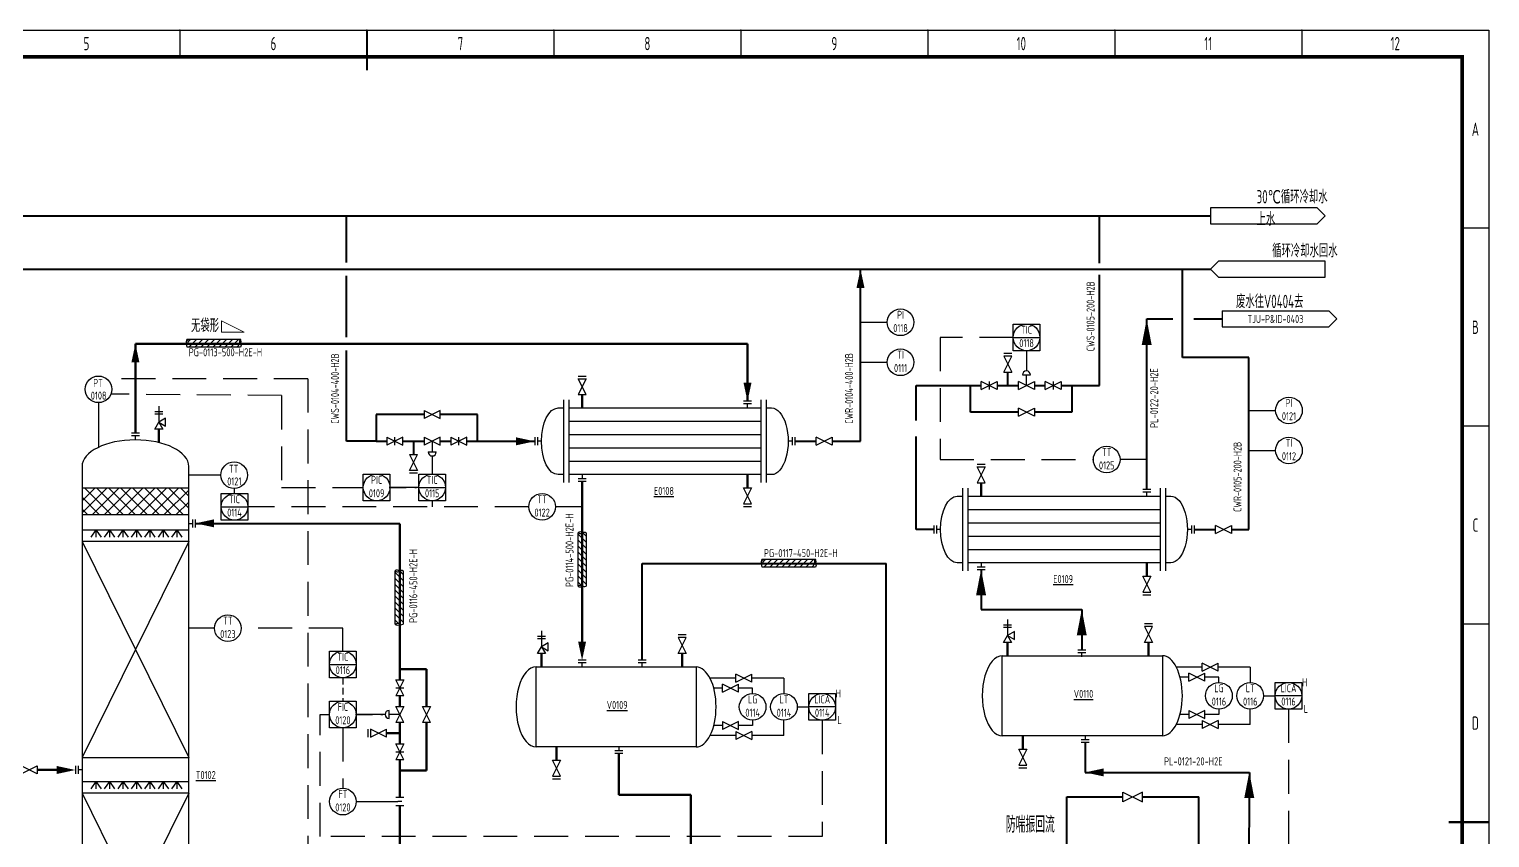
# Model space of a CAD drawing. Header units: millimetres. Extents: x 453 to 7190, y 523 to 4294.
# Drawn here: x 6643 to 7190, y 3196 to 3500 of the extents above; entities that cross this region are included whole.
import ezdxf

# ---------------------------------------------------------------- set-up
doc = ezdxf.new("R2010")
doc.units = ezdxf.units.MM
doc.linetypes.add('DASHED', pattern=[19.05, 12.7, -6.35])
doc.linetypes.add('HIDDEN', pattern=[9.525, 6.35, -3.175])
for name, color, linetype, lineweight in [('01-主物流线-粗实线', 134, 'Continuous', 80), ('02-次要物流线-中粗线', 30, 'Continuous', 40), ('03-设备外轮廓线-细实线', 7, 'Continuous', 25), ('04-设备内部件-细实线', 170, 'Continuous', 25), ('05-公用工程-冷却水与回水', 55, 'Continuous', 40), ('05-图框与标题栏', 7, 'Continuous', 25), ('08-进出物流标志', 7, 'Continuous', 25), ('09-文本', 7, 'Continuous', 25), ('10-流股接续标志', 7, 'Continuous', 25), ('10-阀门', 102, 'Continuous', 25), ('11-文本', 7, 'Continuous', 25), ('11-管道组合号', 50, 'Continuous', 15), ('12-仪表', 190, 'Continuous', 25), ('12-信号线', 226, 'DASHED', 25), ('13-电动气动信号线', 226, 'DASHED', 25), ('14-箭头', 7, 'Continuous', 25), ('15-仪表', 190, 'Continuous', 25), ('16-阀门与管件', 102, 'Continuous', 25), ('9-文本', 7, 'Continuous', 15)]:
    doc.layers.add(name, color=color, linetype=linetype, lineweight=lineweight)
doc.layers.add('TITLE', color=7, linetype='Continuous')
doc.styles.add('3-gbcbig', font='gbenor.shx', dxfattribs={"width": 0.7, "height": 3, "bigfont": 'gbcbig.shx'})
doc.styles.add('5-gbcbig', font='gbenor.shx', dxfattribs={"width": 0.7, "height": 5, "bigfont": 'gbcbig.shx'})
doc.styles.add('PRAY-6-GBCBIG', font='gbenor.shx', dxfattribs={"width": 0.7, "bigfont": 'gbcbig.shx'})
doc.styles.add('头号烷家', font='gbenor.shx', dxfattribs={"width": 0.75, "height": 3, "bigfont": 'gbcbig.shx'})

# ---------------------------------------------------------------- blocks, each defined once
blk = doc.blocks.new('管道组合号')
at = {"layer": '11-管道组合号', "style": '头号烷家', "width": 0.75}
blk.add_attdef('管道组合号', (-4.3, 3.13), '', height=3, dxfattribs=at)

msp = doc.modelspace()

# ---------------------------------------------------------------- hatches: boundary and pattern name
at = {"layer": '04-设备内部件-细实线'}
h = msp.add_hatch(dxfattribs=at)
h.set_pattern_fill('ANSI37', color=256)
h.set_pattern_definition([(45, (6032.199, -172.26), (-2.245064, 2.245064), []), (135, (6032.199, -172.26), (-2.245064, -2.245064), [])])
h.paths.add_polyline_path([(6662.38, 3327.52), (6662.38, 3317.52), (6702.38, 3317.52), (6702.38, 3327.52)])

# ---------------------------------------------------------------- linework, layer by layer
for p, q in [((6913.32, 3359.98), (6910.32, 3359.98)), ((6913.32, 3358.98), (6910.32, 3358.98)), ((6911.82, 3357.48), (6911.82, 3358.98)), ((6683.88, 3348.02), (6680.88, 3348.02)), ((6683.88, 3347.02), (6680.88, 3347.02)), ((6682.38, 3345.52), (6682.38, 3347.02)), ((6832.07, 3346.48), (6832.07, 3343.48)), ((6833.07, 3346.48), (6833.07, 3343.48)), ((6928.57, 3346.48), (6928.57, 3343.48)), ((6929.57, 3346.48), (6929.57, 3343.48)), ((6834.57, 3344.98), (6833.07, 3344.98)), ((6848.32, 3330.98), (6851.32, 3330.98)), ((6848.32, 3329.98), (6851.32, 3329.98)), ((6849.82, 3332.48), (6849.82, 3330.98)), ((7062.96, 3326.93), (7059.96, 3326.93)), ((7062.96, 3325.93), (7059.96, 3325.93)), ((7061.46, 3324.43), (7061.46, 3325.93)), ((6702.38, 3314.22), (6703.88, 3314.22)), ((6703.88, 3312.72), (6703.88, 3315.72)), ((6704.88, 3312.72), (6704.88, 3315.72)), ((6981.71, 3313.43), (6981.71, 3310.43)), ((6982.71, 3313.43), (6982.71, 3310.43)), ((7078.21, 3313.43), (7078.21, 3310.43)), ((7079.21, 3313.43), (7079.21, 3310.43)), ((6984.21, 3311.93), (6982.71, 3311.93)), ((6997.96, 3297.93), (7000.96, 3297.93)), ((6997.96, 3296.93), (7000.96, 3296.93)), ((6999.46, 3299.43), (6999.46, 3297.93)), ((7038.62, 3266.62), (7035.62, 3266.62)), ((7038.62, 3265.62), (7035.62, 3265.62)), ((7037.11, 3264.12), (7037.12, 3265.62)), ((6851.32, 3262.87), (6848.32, 3262.87)), ((6851.32, 3261.87), (6848.32, 3261.87)), ((6849.82, 3260.37), (6849.82, 3261.87)), ((6873.79, 3262.87), (6870.79, 3262.87)), ((6873.79, 3261.87), (6870.79, 3261.87)), ((6872.29, 3260.37), (6872.29, 3261.87)), ((6863.57, 3230.37), (6863.57, 3228.87)), ((7039.86, 3233.05), (7036.86, 3233.05)), ((7039.86, 3232.05), (7036.86, 3232.05)), ((7038.36, 3234.55), (7038.36, 3233.05)), ((6865.07, 3228.87), (6862.07, 3228.87)), ((6865.07, 3227.87), (6862.07, 3227.87)), ((6659.88, 3223.21), (6659.88, 3220.21)), ((6660.88, 3223.21), (6660.88, 3220.21)), ((6662.38, 3221.71), (6660.88, 3221.71))]:
    msp.add_line(p, q)
for points in [[(7061.46, 3381.06, 3.76, 0, 0), (7061.46, 3390.78, 0, 0, 0)], [(6999.38, 3287.2, 3.76, 0, 0), (6999.38, 3296.93, 0, 0, 0)], [(7037.12, 3272.17, 3.76, 0, 0), (7037.12, 3281.94, 0, 0, 0)], [(7099.91, 3211.17, 3.76, 0, 0), (7099.91, 3220.94, 0, 0, 0)]]:
    msp.add_lwpolyline(points, format="xyseb")
at = {"layer": '01-主物流线-粗实线'}
for p, q in [((6682.38, 3381.58), (6911.82, 3381.58)), ((6682.38, 3348.02), (6682.38, 3381.58)), ((6911.82, 3359.98), (6911.82, 3381.58)), ((6849.82, 3362.48), (6849.82, 3357.48)), ((6691.11, 3349.52), (6691.11, 3344.52)), ((6849.82, 3329.98), (6849.82, 3266.37)), ((6911.82, 3332.48), (6911.82, 3327.48)), ((6999.46, 3329.43), (6999.46, 3324.43)), ((6781.47, 3314.07), (6704.88, 3314.22)), ((6781.47, 3277.7), (6781.47, 3314.07)), ((7061.46, 3299.43), (7061.46, 3294.43)), ((6781.47, 3255.54), (6781.47, 3277.7)), ((7009.34, 3269.55), (7009.34, 3264.55)), ((7062.1, 3264.55), (7062.1, 3269.55)), ((6834.55, 3265.37), (6834.55, 3260.37)), ((6887.31, 3260.37), (6887.31, 3265.37)), ((6781.47, 3259.54), (6791.47, 3259.54)), ((6791.47, 3259.54), (6791.47, 3245.54)), ((6781.47, 3245.54), (6781.47, 3249.54)), ((6781.47, 3231.54), (6781.47, 3239.54)), ((6791.47, 3221.54), (6791.47, 3239.54)), ((6781.47, 3235.54), (6776.47, 3235.54)), ((6840.24, 3225.37), (6840.24, 3230.37)), ((7015.03, 3229.55), (7015.03, 3234.55)), ((6781.47, 3211.35), (6781.47, 3225.54)), ((6863.57, 3227.87), (6863.57, 3212.44)), ((6652.88, 3221.71), (6645.57, 3221.71)), ((6781.47, 3221.54), (6791.47, 3221.54)), ((6781.47, 3199.55), (6781.47, 3208.35)), ((6863.57, 3212.44), (6890.64, 3212.44)), ((6890.64, 3212.44), (6890.64, 3100.78)), ((6781.47, 3182.54), (6781.47, 3202.15))]:
    msp.add_line(p, q, dxfattribs=at)
at = {"layer": '02-次要物流线-中粗线'}
for p, q in [((7061.46, 3326.93), (7061.46, 3390.87)), ((7061.46, 3390.87), (7071.26, 3390.87)), ((7079.07, 3390.87), (7089.73, 3390.87)), ((6872.29, 3262.87), (6872.29, 3299.15)), ((6872.29, 3299.15), (6963.86, 3299.15)), ((6963.86, 3193.29), (6963.86, 3299.15)), ((6999.38, 3296.93), (6999.38, 3281.95)), ((6999.38, 3281.95), (7037.12, 3281.95)), ((7037.12, 3281.95), (7037.12, 3266.62)), ((7038.36, 3232.05), (7038.36, 3220.8)), ((7038.36, 3220.8), (7099.97, 3220.8)), ((7099.97, 3220.8), (7099.8, 3193.29)), ((7031.47, 3193.29), (7031.47, 3211.61)), ((7031.47, 3211.61), (7052.55, 3211.61)), ((7059.88, 3211.61), (7080.96, 3211.61)), ((7080.96, 3193.29), (7080.96, 3211.61))]:
    msp.add_line(p, q, dxfattribs=at)
at = {"layer": '03-设备外轮廓线-细实线'}
for p, q in [((6840.82, 3357.48), (6842.82, 3357.48)), ((6842.82, 3360.48), (6842.82, 3329.48)), ((6844.82, 3360.48), (6844.82, 3329.48)), ((6844.82, 3357.48), (6916.82, 3357.48)), ((6916.82, 3360.48), (6916.82, 3329.48)), ((6918.82, 3360.48), (6918.82, 3329.48)), ((6918.82, 3357.48), (6920.82, 3357.48)), ((6928.57, 3344.98), (6927.07, 3344.98)), ((6662.38, 3335.52), (6662.38, 3100.52)), ((6702.38, 3100.52), (6702.38, 3335.52)), ((6842.82, 3332.48), (6840.82, 3332.48)), ((6916.82, 3332.48), (6844.82, 3332.48)), ((6920.82, 3332.48), (6918.82, 3332.48)), ((6990.46, 3324.43), (6992.46, 3324.43)), ((6992.46, 3327.43), (6992.46, 3296.43)), ((6994.46, 3327.43), (6994.46, 3296.43)), ((6994.46, 3324.43), (7066.46, 3324.43)), ((7066.46, 3327.43), (7066.46, 3296.43)), ((7068.46, 3327.43), (7068.46, 3296.43)), ((7068.46, 3324.43), (7070.46, 3324.43)), ((7078.21, 3311.93), (7076.71, 3311.93)), ((6992.46, 3299.43), (6990.46, 3299.43)), ((7066.46, 3299.43), (6994.46, 3299.43)), ((7070.46, 3299.43), (7068.46, 3299.43)), ((7007.34, 3264.55), (7067.34, 3264.55)), ((7007.34, 3264.55), (7017.34, 3264.55)), ((6832.55, 3260.37), (6892.55, 3260.37)), ((6832.55, 3260.37), (6842.55, 3260.37)), ((6892.55, 3230.37), (6832.55, 3230.37)), ((7067.34, 3234.55), (7007.34, 3234.55))]:
    msp.add_line(p, q, dxfattribs=at)
at = {"layer": '03-设备外轮廓线-细实线', "extrusion": (0, 0, -1)}
for centre, start_param, end_param in [((6840.82, 3344.98), 3.141593, 6.283185), ((6920.82, 3344.98), 0, 3.141593), ((6990.46, 3311.93), 3.141593, 6.283185), ((7070.46, 3311.93), 0, 3.141593)]:
    msp.add_ellipse(centre, major_axis=(0, 12.5), ratio=0.5, start_param=start_param, end_param=end_param, dxfattribs=at)
at = {"layer": '03-设备外轮廓线-细实线'}
for centre, major_axis, start_param, end_param in [((6682.38, 3335.52), (-20, 0), 3.141593, 6.283185), ((7007.34, 3249.55), (0, 15), 0, 3.141593), ((7067.34, 3249.55), (0, 15), 3.141593, 6.283185), ((6832.55, 3245.37), (0, 15), 0, 3.141593), ((6892.55, 3245.37), (0, 15), 3.141593, 6.283185)]:
    msp.add_ellipse(centre, major_axis=major_axis, ratio=0.5, start_param=start_param, end_param=end_param, dxfattribs=at)
at = {"layer": '04-设备内部件-细实线'}
for p, q in [((6844.82, 3352.48), (6916.82, 3352.48)), ((6844.82, 3347.48), (6916.82, 3347.48)), ((6844.82, 3342.48), (6916.82, 3342.48)), ((6844.82, 3337.48), (6916.82, 3337.48)), ((6662.38, 3327.52), (6702.38, 3327.52)), ((6994.46, 3319.43), (7066.46, 3319.43)), ((6662.38, 3317.52), (6702.38, 3317.52)), ((6994.46, 3314.43), (7066.46, 3314.43)), ((6662.38, 3311.8), (6702.38, 3311.8)), ((6702.38, 3307.43), (6662.38, 3307.43)), ((6662.38, 3307.43), (6702.38, 3226.38)), ((6702.38, 3307.43), (6662.38, 3226.38)), ((6667.6, 3311.8), (6665.68, 3309.05)), ((6667.6, 3311.8), (6667.6, 3309.05)), ((6667.6, 3311.8), (6669.53, 3309.05)), ((6672.64, 3311.8), (6670.72, 3309.05)), ((6672.64, 3311.8), (6672.64, 3309.05)), ((6672.64, 3311.8), (6674.57, 3309.05)), ((6677.69, 3311.8), (6675.76, 3309.05)), ((6677.69, 3311.8), (6677.69, 3309.05)), ((6677.69, 3311.8), (6679.61, 3309.05)), ((6682.73, 3311.8), (6680.8, 3309.05)), ((6682.73, 3311.8), (6682.73, 3309.05)), ((6682.73, 3311.8), (6684.65, 3309.05)), ((6687.77, 3311.8), (6685.84, 3309.05)), ((6687.77, 3311.8), (6687.77, 3309.05)), ((6687.77, 3311.8), (6689.7, 3309.05)), ((6692.81, 3311.8), (6690.88, 3309.05)), ((6692.81, 3311.8), (6692.81, 3309.05)), ((6692.81, 3311.8), (6694.74, 3309.05)), ((6697.85, 3311.8), (6695.92, 3309.05)), ((6697.85, 3311.8), (6697.85, 3309.05)), ((6697.85, 3311.8), (6699.78, 3309.05)), ((6994.46, 3309.43), (7066.46, 3309.43)), ((6994.46, 3304.43), (7066.46, 3304.43)), ((7007.34, 3234.55), (7007.34, 3264.55)), ((7067.34, 3264.55), (7067.34, 3234.55)), ((6832.55, 3230.37), (6832.55, 3260.37)), ((6892.55, 3260.37), (6892.55, 3230.37)), ((6662.38, 3226.38), (6702.38, 3226.38)), ((6662.38, 3217.43), (6702.38, 3217.43)), ((6667.6, 3217.43), (6665.68, 3214.68)), ((6667.6, 3217.43), (6667.6, 3214.68)), ((6667.6, 3217.43), (6669.53, 3214.68)), ((6672.64, 3217.43), (6670.72, 3214.68)), ((6672.64, 3217.43), (6672.64, 3214.68)), ((6672.64, 3217.43), (6674.57, 3214.68)), ((6677.69, 3217.43), (6675.76, 3214.68)), ((6677.69, 3217.43), (6677.69, 3214.68)), ((6677.69, 3217.43), (6679.61, 3214.68)), ((6682.73, 3217.43), (6680.8, 3214.68)), ((6682.73, 3217.43), (6682.73, 3214.68)), ((6682.73, 3217.43), (6684.65, 3214.68)), ((6687.77, 3217.43), (6685.84, 3214.68)), ((6687.77, 3217.43), (6687.77, 3214.68)), ((6687.77, 3217.43), (6689.7, 3214.68)), ((6692.81, 3217.43), (6690.88, 3214.68)), ((6692.81, 3217.43), (6692.81, 3214.68)), ((6692.81, 3217.43), (6694.74, 3214.68)), ((6697.85, 3217.43), (6695.92, 3214.68)), ((6697.85, 3217.43), (6697.85, 3214.68)), ((6697.85, 3217.43), (6699.78, 3214.68)), ((6702.38, 3213.05), (6662.38, 3213.05)), ((6662.38, 3213.05), (6702.38, 3132.01)), ((6702.38, 3213.05), (6662.38, 3132.01))]:
    msp.add_line(p, q, dxfattribs=at)
at = {"layer": '05-公用工程-冷却水与回水', "lineweight": 40}
for p, q in [((6476.71, 3429.53), (7085.32, 3429.53)), ((6476.71, 3409.53), (7085.32, 3409.53))]:
    msp.add_line(p, q, dxfattribs=at)
at = {"layer": '05-公用工程-冷却水与回水'}
for p, q in [((6761.5, 3412.03), (6761.5, 3429.53)), ((7043.8, 3411.86), (7043.8, 3429.53)), ((6761.5, 3384.08), (6761.5, 3407.03)), ((6954.18, 3344.98), (6954.18, 3409.53)), ((7043.8, 3365.88), (7043.8, 3407.44)), ((7074.94, 3376.48), (7074.94, 3409.53)), ((6761.5, 3344.98), (6761.5, 3379.08)), ((7099.79, 3376.48), (7074.94, 3376.48)), ((7099.79, 3311.93), (7099.79, 3376.48)), ((7009.39, 3365.88), (7009.39, 3370.88)), ((6975.03, 3352.84), (6975.03, 3365.88)), ((6975.03, 3365.88), (6995.39, 3365.88)), ((6995.39, 3355.88), (6995.39, 3365.88)), ((6995.39, 3365.88), (6999.39, 3365.88)), ((7005.39, 3365.88), (7013.39, 3365.88)), ((7019.39, 3365.88), (7023.39, 3365.88)), ((7029.39, 3365.88), (7033.39, 3365.88)), ((7033.39, 3365.88), (7033.39, 3355.88)), ((7033.39, 3365.88), (7043.8, 3365.88)), ((6790.63, 3354.98), (6772.63, 3354.98)), ((6772.63, 3354.98), (6772.63, 3344.98)), ((6810.63, 3354.98), (6796.63, 3354.98)), ((6810.63, 3344.98), (6810.63, 3354.98)), ((7013.39, 3355.88), (6995.39, 3355.88)), ((7033.39, 3355.88), (7019.39, 3355.88)), ((6975.03, 3311.93), (6975.03, 3346.78)), ((6772.63, 3344.98), (6761.5, 3344.98)), ((6772.63, 3344.98), (6776.63, 3344.98)), ((6782.63, 3344.98), (6790.63, 3344.98)), ((6786.63, 3344.98), (6786.63, 3339.98)), ((6796.63, 3344.98), (6800.63, 3344.98)), ((6806.63, 3344.98), (6810.63, 3344.98)), ((6810.63, 3344.98), (6832.07, 3344.98)), ((6929.57, 3344.98), (6937.57, 3344.98)), ((6943.57, 3344.98), (6954.18, 3344.98)), ((6981.71, 3311.93), (6975.03, 3311.93)), ((7079.21, 3311.93), (7087.21, 3311.93)), ((7093.21, 3311.93), (7099.79, 3311.93))]:
    msp.add_line(p, q, dxfattribs=at)
at = {"layer": '05-图框与标题栏'}
for p, q in [((6699.08, 3499.16), (6699.08, 3489.16)), ((6839.25, 3499.16), (6839.25, 3489.16)), ((6909.33, 3499.16), (6909.33, 3489.16)), ((6979.42, 3499.16), (6979.42, 3489.16)), ((7049.5, 3499.16), (7049.5, 3489.16)), ((7119.58, 3499.16), (7119.58, 3489.16)), ((7189.67, 3424.91), (7179.67, 3424.91)), ((7189.67, 3350.66), (7179.67, 3350.66)), ((7189.67, 3276.41), (7179.67, 3276.41))]:
    msp.add_line(p, q, dxfattribs=at)
at = {"layer": '05-图框与标题栏', "const_width": 0.8}
for points in [[(6769.17, 3499.16), (6769.17, 3484.16)], [(7189.67, 3202.16), (7174.67, 3202.16)]]:
    msp.add_lwpolyline(points, dxfattribs=at)
at = {"layer": '05-图框与标题栏', "const_width": 1.4}
msp.add_lwpolyline([(6373.67, 3489.16), (6373.67, 2915.16), (7179.67, 2915.16), (7179.67, 3489.16)], close=True, dxfattribs=at)
at = {"layer": '05-图框与标题栏'}
for p in [(6699.08, 3499.16), (6699.08, 3499.16), (6699.08, 3499.16), (6769.17, 3499.16), (6769.17, 3499.16), (6769.17, 3499.16), (6839.25, 3499.16), (6839.25, 3499.16), (6839.25, 3499.16), (6909.33, 3499.16), (6909.33, 3499.16), (6909.33, 3499.16), (6979.42, 3499.16), (6979.42, 3499.16), (6979.42, 3499.16), (7049.5, 3499.16), (7049.5, 3499.16), (7049.5, 3499.16), (7119.58, 3499.16), (7119.58, 3499.16), (7119.58, 3499.16), (7189.67, 3424.91), (7189.67, 3350.66), (7189.67, 3276.41), (7189.67, 3202.16)]:
    msp.add_point(p, dxfattribs=at)
at = {"layer": '08-进出物流标志'}
for p, q in [((7089.73, 3393.87), (7129.73, 3393.87)), ((7089.73, 3393.87), (7089.73, 3387.87)), ((7132.73, 3390.87), (7129.73, 3393.87)), ((7132.73, 3390.87), (7129.73, 3387.87)), ((7089.73, 3387.87), (7129.73, 3387.87))]:
    msp.add_line(p, q, dxfattribs=at)
at = {"layer": '10-流股接续标志'}
for p, q in [((7125.32, 3432.53), (7085.32, 3432.53)), ((7085.32, 3432.53), (7085.32, 3426.53)), ((7128.32, 3429.53), (7125.32, 3432.53)), ((7125.32, 3426.53), (7128.32, 3429.53)), ((7085.32, 3426.53), (7125.32, 3426.53)), ((7088.32, 3412.53), (7085.32, 3409.53)), ((7128.32, 3412.53), (7088.32, 3412.53)), ((7128.32, 3406.53), (7128.32, 3412.53)), ((7085.32, 3409.53), (7088.32, 3406.53)), ((7088.32, 3406.53), (7128.32, 3406.53))]:
    msp.add_line(p, q, dxfattribs=at)
at = {"layer": '10-阀门'}
for p, q in [((7052.55, 3213.44), (7059.88, 3209.78)), ((7059.88, 3213.44), (7052.55, 3209.78)), ((7052.55, 3209.78), (7052.55, 3213.44)), ((7059.88, 3209.78), (7059.88, 3213.44))]:
    msp.add_line(p, q, dxfattribs=at)
at = {"layer": '11-文本'}
for p, q in [((6701.73, 3383.34), (6721.73, 3383.34)), ((6721.73, 3380.34), (6701.73, 3380.34)), ((6702.11, 3382.24), (6703.21, 3383.34)), ((6702.45, 3380.34), (6705.45, 3383.34)), ((6704.7, 3380.34), (6707.7, 3383.34)), ((6706.94, 3380.34), (6709.94, 3383.34)), ((6709.19, 3380.34), (6712.19, 3383.34)), ((6711.43, 3380.34), (6714.43, 3383.34)), ((6713.68, 3380.34), (6716.68, 3383.34)), ((6715.92, 3380.34), (6718.92, 3383.34)), ((6718.17, 3380.34), (6721.17, 3383.34)), ((6720.41, 3380.34), (6721.69, 3381.62)), ((6848.32, 3290.7), (6848.32, 3310.7)), ((6851.32, 3307.14), (6848.32, 3310.14)), ((6851.32, 3304.9), (6848.32, 3307.9)), ((6851.32, 3309.39), (6850.04, 3310.66)), ((6851.32, 3310.7), (6851.32, 3290.7)), ((6851.32, 3302.65), (6848.32, 3305.65)), ((6851.32, 3300.41), (6848.32, 3303.41)), ((6779.74, 3276.39), (6779.74, 3296.39)), ((6782.74, 3295.08), (6781.46, 3296.35)), ((6782.74, 3296.39), (6782.74, 3276.39)), ((6851.32, 3298.16), (6848.32, 3301.16)), ((6851.32, 3295.92), (6848.32, 3298.92)), ((6851.32, 3293.67), (6848.32, 3296.67)), ((6917.27, 3300.84), (6937.27, 3300.84)), ((6937.27, 3297.84), (6917.27, 3297.84)), ((6917.65, 3299.74), (6918.74, 3300.84)), ((6917.99, 3297.84), (6920.99, 3300.84)), ((6920.23, 3297.84), (6923.23, 3300.84)), ((6922.48, 3297.84), (6925.48, 3300.84)), ((6924.72, 3297.84), (6927.72, 3300.84)), ((6926.97, 3297.84), (6929.97, 3300.84)), ((6929.21, 3297.84), (6932.21, 3300.84)), ((6931.46, 3297.84), (6934.46, 3300.84)), ((6933.71, 3297.84), (6936.71, 3300.84)), ((6935.95, 3297.84), (6937.23, 3299.12)), ((6782.74, 3292.83), (6779.74, 3295.83)), ((6782.74, 3290.59), (6779.74, 3293.59)), ((6782.74, 3288.34), (6779.74, 3291.34)), ((6851.32, 3291.43), (6848.32, 3294.43)), ((6849.42, 3291.08), (6848.32, 3292.18)), ((6782.74, 3286.1), (6779.74, 3289.1)), ((6782.74, 3283.85), (6779.74, 3286.85)), ((6782.74, 3281.61), (6779.74, 3284.61)), ((6782.74, 3279.36), (6779.74, 3282.36)), ((6782.74, 3277.12), (6779.74, 3280.12)), ((6780.84, 3276.77), (6779.74, 3277.87))]:
    msp.add_line(p, q, dxfattribs=at)
for centre, radius, start, end in [((6702.87, 3382.37), 1.5, 139.5631, 215.9037), ((6720.64, 3382.51), 1.37, 319.9929, 37.2624), ((6849.16, 3309.61), 1.37, 49.9929, 127.2624), ((6780.58, 3295.3), 1.37, 49.9929, 127.2624), ((6918.41, 3299.86), 1.5, 139.5631, 215.9037), ((6936.17, 3300), 1.37, 319.9929, 37.2624), ((6849.3, 3291.85), 1.5, 229.5631, 305.9037), ((6780.72, 3277.54), 1.5, 229.5631, 305.9037)]:
    msp.add_arc(centre, radius, start, end, dxfattribs=at)
for points in [[(6701.73, 3383.34), (6702.09, 3382.18), (6701.55, 3381.25), (6701.73, 3380.34)], [(6917.27, 3300.84), (6917.63, 3299.68), (6917.09, 3298.75), (6917.27, 3297.84)], [(6848.32, 3290.7), (6849.48, 3291.06), (6850.41, 3290.53), (6851.32, 3290.7)], [(6779.74, 3276.39), (6780.9, 3276.75), (6781.83, 3276.21), (6782.74, 3276.39)]]:
    msp.add_spline(points, degree=3, dxfattribs=at)
for points in [[(6721.73, 3383.34), (6721.38, 3382.86), (6721.21, 3381.95), (6722.19, 3381.22), (6721.9, 3380.52), (6721.73, 3380.34)], [(6848.32, 3310.7), (6848.8, 3310.35), (6849.72, 3310.19), (6850.44, 3311.16), (6851.14, 3310.88), (6851.32, 3310.7)], [(6779.74, 3296.39), (6780.22, 3296.04), (6781.14, 3295.87), (6781.86, 3296.85), (6782.56, 3296.57), (6782.74, 3296.39)], [(6937.27, 3300.84), (6936.91, 3300.36), (6936.75, 3299.44), (6937.73, 3298.72), (6937.44, 3298.02), (6937.27, 3297.84)]]:
    msp.add_open_spline(points, degree=3, knots=[0, 0, 0, 0, 1.367527, 2.619727, 3.553416, 3.553416, 3.553416, 3.553416], dxfattribs=at)
at = {"layer": '11-管道组合号'}
for p, q in [((6714.67, 3385.88), (6714.67, 3390.18)), ((6714.67, 3390.18), (6723.17, 3385.88)), ((6723.17, 3385.88), (6714.67, 3385.88))]:
    msp.add_line(p, q, dxfattribs=at)
at = {"layer": '12-仪表'}
for p, q in [((6793.63, 3339.48), (6793.63, 3332.69)), ((6714.38, 3332.26), (6702.38, 3332.26)), ((6775.97, 3242.54), (6764.89, 3242.54))]:
    msp.add_line(p, q, dxfattribs=at)
at = {"layer": '12-信号线'}
for p, q in [((6747.03, 3368.46), (6671.67, 3368.37)), ((6747.03, 3368.46), (6747.03, 3183.35)), ((6737.2, 3362.13), (6673.2, 3362.71)), ((6737.2, 3362.13), (6737.2, 3327.69)), ((6719.52, 3325.43), (6719.53, 3327.3)), ((6737.2, 3327.69), (6767.8, 3327.69)), ((6788.63, 3327.69), (6777.55, 3327.69)), ((6829.81, 3320.43), (6724.52, 3320.43)), ((6793.63, 3322.69), (6793.63, 3320.43)), ((6760.14, 3274.88), (6722.05, 3274.88)), ((6760.14, 3266.32), (6760.14, 3274.88)), ((7114.62, 3244.55), (7114.62, 3173.65)), ((6760.14, 3237.54), (6760.14, 3214.85))]:
    msp.add_line(p, q, dxfattribs=at)
at = {"layer": '12-信号线', "linetype": 'HIDDEN'}
for p, q in [((6777.55, 3327.69), (6787.8, 3327.69)), ((6764.89, 3242.54), (6775.14, 3242.54))]:
    msp.add_line(p, q, dxfattribs=at)
at = {"layer": '12-信号线', "ltscale": 0.2}
msp.add_line((6760.14, 3256.32), (6760.14, 3247.54), dxfattribs=at)
at = {"layer": '13-电动气动信号线'}
for p, q in [((7011.44, 3383.98), (6983.98, 3383.98)), ((6983.98, 3383.98), (6983.98, 3338.13)), ((7016.44, 3378.98), (7016.44, 3371.37)), ((6983.98, 3338.13), (7041.46, 3338.13)), ((6751.68, 3196.71), (6751.68, 3242.54)), ((6751.68, 3242.54), (6755.14, 3242.54)), ((6939.83, 3240.37), (6939.83, 3196.71)), ((6939.83, 3196.71), (6751.68, 3196.71))]:
    msp.add_line(p, q, dxfattribs=at)
at = {"layer": '14-箭头'}
for points in [[(6954.18, 3409.53, 0, 3, 0), (6954.18, 3402.53, 3, 3, 0)], [(6682.38, 3381.58, 0, 3, 0), (6682.38, 3374.58, 3, 3, 0)], [(6911.82, 3359.98, 0, 3, 0), (6911.82, 3366.98, 3, 3, 0)], [(6832.07, 3344.98, 0, 3, 0), (6825.07, 3344.98, 3, 3, 0)], [(6704.88, 3314.22, 0, 3, 0), (6711.88, 3314.22, 3, 3, 0)], [(6849.82, 3262.87, 0, 3, 0), (6849.82, 3269.87, 3, 3, 0)], [(6659.88, 3221.71, 0, 3, 0), (6652.88, 3221.71, 3, 3, 0)], [(7038.36, 3220.8, 0, 3, 0), (7045.36, 3220.8, 3, 3, 0)]]:
    msp.add_lwpolyline(points, format="xyseb", dxfattribs=at)
at = {"layer": '15-仪表'}
for p, q in [((6954.18, 3389.62), (6964.18, 3389.62)), ((7011.44, 3383.98), (7011.44, 3388.98)), ((7011.44, 3388.98), (7021.44, 3388.98)), ((7011.44, 3378.98), (7011.44, 3383.98)), ((7011.44, 3383.98), (7021.44, 3383.98)), ((7021.44, 3388.98), (7021.44, 3378.98)), ((7021.44, 3378.98), (7011.44, 3378.98)), ((6954.18, 3374.62), (6964.18, 3374.62)), ((6668.53, 3359.48), (6668.53, 3342.73)), ((7099.79, 3356.57), (7109.79, 3356.57)), ((7099.79, 3341.57), (7109.79, 3341.57)), ((7061.46, 3338.13), (7051.46, 3338.13)), ((6767.8, 3322.69), (6767.8, 3332.69)), ((6767.8, 3332.69), (6777.8, 3332.69)), ((6777.8, 3332.69), (6777.8, 3327.69)), ((6788.63, 3327.69), (6788.63, 3332.69)), ((6788.63, 3332.69), (6798.63, 3332.69)), ((6798.63, 3332.69), (6798.63, 3322.69)), ((6714.52, 3320.43), (6714.52, 3325.43)), ((6714.52, 3325.43), (6724.52, 3325.43)), ((6724.52, 3325.43), (6724.52, 3315.43)), ((6777.8, 3327.69), (6777.8, 3322.69)), ((6788.63, 3322.69), (6788.63, 3327.69)), ((6788.63, 3327.69), (6798.63, 3327.69)), ((6714.52, 3315.43), (6714.52, 3320.43)), ((6714.52, 3320.43), (6724.52, 3320.43)), ((6777.8, 3322.69), (6767.8, 3322.69)), ((6798.63, 3322.69), (6788.63, 3322.69)), ((6849.82, 3320.43), (6839.82, 3320.43)), ((6724.52, 3315.43), (6714.52, 3315.43)), ((6712.05, 3274.88), (6702.38, 3274.88)), ((6755.14, 3261.32), (6755.14, 3266.32)), ((6755.14, 3266.32), (6765.14, 3266.32)), ((6765.14, 3266.32), (6765.14, 3256.32)), ((6755.14, 3256.32), (6755.14, 3261.32)), ((6755.14, 3261.32), (6765.14, 3261.32)), ((7082.25, 3260.28), (7072.58, 3260.28)), ((7100.28, 3260.28), (7088.25, 3260.28)), ((7100.28, 3260.28), (7100.28, 3254.55)), ((6765.14, 3256.32), (6755.14, 3256.32)), ((6907.46, 3256.1), (6897.79, 3256.1)), ((6902.45, 3252.37), (6899.18, 3252.37)), ((6913.75, 3252.37), (6908.45, 3252.37)), ((6925.49, 3256.1), (6913.46, 3256.1)), ((6913.75, 3250.37), (6913.75, 3252.37)), ((6925.49, 3256.1), (6925.49, 3250.37)), ((7077.24, 3256.55), (7073.98, 3256.55)), ((7088.54, 3256.55), (7083.24, 3256.55)), ((7088.54, 3254.55), (7088.54, 3256.55)), ((7109.62, 3244.55), (7109.62, 3254.55)), ((7109.62, 3254.55), (7119.62, 3254.55)), ((7119.62, 3254.55), (7119.62, 3244.55)), ((6755.14, 3237.54), (6755.14, 3247.54)), ((6755.14, 3247.54), (6765.14, 3247.54)), ((6765.14, 3247.54), (6765.14, 3242.54)), ((6934.83, 3240.37), (6934.83, 3250.37)), ((6934.83, 3250.37), (6944.83, 3250.37)), ((6944.83, 3250.37), (6944.83, 3240.37)), ((7105.28, 3249.55), (7109.62, 3249.55)), ((7119.62, 3249.55), (7109.62, 3249.55)), ((6765.14, 3242.54), (6765.14, 3237.54)), ((6930.49, 3245.37), (6934.83, 3245.37)), ((6944.83, 3245.37), (6934.83, 3245.37)), ((7077.24, 3242.55), (7073.98, 3242.55)), ((7088.54, 3242.55), (7083.24, 3242.55)), ((7088.54, 3244.55), (7088.54, 3242.55)), ((7100.28, 3238.82), (7100.28, 3244.55)), ((7119.62, 3244.55), (7109.62, 3244.55)), ((6765.14, 3237.54), (6755.14, 3237.54)), ((6902.45, 3238.37), (6899.18, 3238.37)), ((6913.75, 3238.37), (6908.45, 3238.37)), ((6913.75, 3240.37), (6913.75, 3238.37)), ((6925.49, 3234.64), (6925.49, 3240.37)), ((6944.83, 3240.37), (6934.83, 3240.37)), ((7082.25, 3238.82), (7072.58, 3238.82)), ((7100.28, 3238.82), (7088.25, 3238.82)), ((6907.46, 3234.64), (6897.79, 3234.64)), ((6925.49, 3234.64), (6913.46, 3234.64)), ((6765.14, 3209.85), (6780.72, 3209.85))]:
    msp.add_line(p, q, dxfattribs=at)
for centre in [(6969.18, 3389.62), (7016.44, 3383.98), (6969.18, 3374.62), (6668.53, 3364.48), (7114.79, 3356.57), (7114.79, 3341.57), (7046.46, 3338.13), (6719.38, 3332.3), (6772.8, 3327.69), (6793.63, 3327.69), (6719.52, 3320.43), (6834.82, 3320.43), (6717.05, 3274.88), (6760.14, 3261.32), (7088.54, 3249.55), (7100.28, 3249.55), (7114.62, 3249.55), (6760.14, 3242.54), (6913.75, 3245.37), (6925.49, 3245.37), (6939.83, 3245.37), (6760.14, 3209.85)]:
    msp.add_circle(centre, 5, dxfattribs=at)
at = {"layer": '16-阀门与管件'}
for p, q in [((7010.89, 3377.88), (7007.89, 3377.88)), ((7010.89, 3376.88), (7007.89, 3376.88)), ((7007.89, 3376.88), (7010.89, 3370.88)), ((7007.89, 3370.88), (7010.89, 3376.88)), ((6848.32, 3369.48), (6851.32, 3369.48)), ((6848.32, 3368.48), (6851.32, 3368.48)), ((6851.32, 3362.48), (6848.32, 3368.48)), ((6851.32, 3368.48), (6848.32, 3362.48)), ((6999.39, 3364.38), (6999.39, 3367.38)), ((6999.39, 3364.38), (7005.39, 3367.38)), ((7005.39, 3364.38), (6999.39, 3367.38)), ((7002.39, 3367.38), (7002.39, 3364.38)), ((7005.39, 3367.38), (7005.39, 3364.38)), ((7007.89, 3370.88), (7010.89, 3370.88)), ((7013.39, 3364.38), (7013.39, 3367.38)), ((7013.39, 3364.38), (7019.39, 3367.38)), ((7019.39, 3364.38), (7013.39, 3367.38)), ((7014.89, 3369.88), (7017.89, 3369.88)), ((7016.39, 3365.88), (7016.39, 3369.88)), ((7019.39, 3367.38), (7019.39, 3364.38)), ((7023.39, 3364.38), (7023.39, 3367.38)), ((7023.39, 3364.38), (7029.39, 3367.38)), ((7029.39, 3364.38), (7023.39, 3367.38)), ((7026.39, 3367.38), (7026.39, 3364.38)), ((7029.39, 3367.38), (7029.39, 3364.38)), ((6848.32, 3362.48), (6851.32, 3362.48)), ((6691.11, 3358.12), (6691.11, 3352.12)), ((6790.63, 3356.48), (6790.63, 3353.48)), ((6790.63, 3356.48), (6796.63, 3353.48)), ((6796.63, 3356.48), (6790.63, 3353.48)), ((6796.63, 3353.48), (6796.63, 3356.48)), ((7013.39, 3354.38), (7013.39, 3357.38)), ((7013.39, 3354.38), (7019.39, 3357.38)), ((7019.39, 3354.38), (7013.39, 3357.38)), ((7019.39, 3357.38), (7019.39, 3354.38)), ((6689.61, 3356.12), (6692.61, 3356.12)), ((6692.61, 3355.12), (6689.61, 3355.12)), ((6689.61, 3349.52), (6691.11, 3352.12)), ((6693.7, 3353.62), (6691.11, 3352.12)), ((6691.11, 3352.12), (6692.61, 3349.52)), ((6691.11, 3352.12), (6693.7, 3350.62)), ((6693.7, 3350.62), (6693.7, 3353.62)), ((6693.7, 3350.62), (6693.7, 3353.62)), ((6692.61, 3349.52), (6689.61, 3349.52)), ((6776.63, 3346.48), (6776.63, 3343.48)), ((6776.63, 3346.48), (6782.63, 3343.48)), ((6782.63, 3346.48), (6776.63, 3343.48)), ((6779.63, 3343.48), (6779.63, 3346.48)), ((6782.63, 3343.48), (6782.63, 3346.48)), ((6790.63, 3346.48), (6790.63, 3343.48)), ((6790.63, 3346.48), (6796.63, 3343.48)), ((6796.63, 3346.48), (6790.63, 3343.48)), ((6796.63, 3343.48), (6796.63, 3346.48)), ((6800.63, 3346.48), (6800.63, 3343.48)), ((6800.63, 3346.48), (6806.63, 3343.48)), ((6806.63, 3346.48), (6800.63, 3343.48)), ((6803.63, 3343.48), (6803.63, 3346.48)), ((6806.63, 3343.48), (6806.63, 3346.48)), ((6937.57, 3343.48), (6937.57, 3346.48)), ((6937.57, 3343.48), (6943.57, 3346.48)), ((6943.57, 3343.48), (6937.57, 3346.48)), ((6943.57, 3346.48), (6943.57, 3343.48)), ((6785.13, 3339.98), (6788.13, 3339.98)), ((6785.13, 3333.98), (6788.13, 3339.98)), ((6785.13, 3339.98), (6788.13, 3333.98)), ((6792.13, 3340.98), (6795.13, 3340.98)), ((6793.63, 3344.98), (6793.63, 3340.98)), ((6997.96, 3336.43), (7000.96, 3336.43)), ((6997.96, 3335.43), (7000.96, 3335.43)), ((7000.96, 3329.43), (6997.96, 3335.43)), ((7000.96, 3335.43), (6997.96, 3329.43)), ((6788.13, 3333.98), (6785.13, 3333.98)), ((6788.13, 3332.98), (6785.13, 3332.98)), ((6997.96, 3329.43), (7000.96, 3329.43)), ((6910.32, 3327.48), (6913.32, 3327.48)), ((6913.32, 3327.48), (6910.32, 3321.48)), ((6913.32, 3321.48), (6910.32, 3327.48)), ((6910.32, 3321.48), (6913.32, 3321.48)), ((6910.32, 3320.48), (6913.32, 3320.48)), ((7087.21, 3310.43), (7087.21, 3313.43)), ((7087.21, 3310.43), (7093.21, 3313.43)), ((7093.21, 3310.43), (7087.21, 3313.43)), ((7093.21, 3313.43), (7093.21, 3310.43)), ((7059.96, 3294.43), (7062.96, 3294.43)), ((7062.96, 3294.43), (7059.96, 3288.43)), ((7062.96, 3288.43), (7059.96, 3294.43)), ((7059.96, 3288.43), (7062.96, 3288.43)), ((7059.96, 3287.43), (7062.96, 3287.43)), ((7007.84, 3276.15), (7010.84, 3276.15)), ((7010.84, 3275.15), (7007.84, 3275.15)), ((7009.34, 3278.15), (7009.34, 3272.15)), ((7063.6, 3276.55), (7060.6, 3276.55)), ((7063.6, 3275.55), (7060.6, 3275.55)), ((7060.6, 3269.55), (7063.6, 3275.55)), ((7060.6, 3275.55), (7063.6, 3269.55)), ((6833.05, 3271.96), (6836.05, 3271.96)), ((6836.05, 3270.96), (6833.05, 3270.96)), ((6834.55, 3273.96), (6834.55, 3267.96)), ((6837.15, 3269.46), (6834.55, 3267.96)), ((6837.15, 3266.46), (6837.15, 3269.46)), ((6837.15, 3266.46), (6837.15, 3269.46)), ((6888.81, 3272.37), (6885.81, 3272.37)), ((6888.81, 3271.37), (6885.81, 3271.37)), ((6885.81, 3265.37), (6888.81, 3271.37)), ((6885.81, 3271.37), (6888.81, 3265.37)), ((7007.84, 3269.55), (7009.34, 3272.15)), ((7010.84, 3269.55), (7007.84, 3269.55)), ((7011.94, 3273.65), (7009.34, 3272.15)), ((7009.34, 3272.15), (7010.84, 3269.55)), ((7009.34, 3272.15), (7011.94, 3270.65)), ((7011.94, 3270.65), (7011.94, 3273.65)), ((7011.94, 3270.65), (7011.94, 3273.65)), ((7063.6, 3269.55), (7060.6, 3269.55)), ((6833.05, 3265.37), (6834.55, 3267.96)), ((6836.05, 3265.37), (6833.05, 3265.37)), ((6834.55, 3267.96), (6836.05, 3265.37)), ((6834.55, 3267.96), (6837.15, 3266.46)), ((6888.81, 3265.37), (6885.81, 3265.37)), ((6907.46, 3254.6), (6907.46, 3257.6)), ((6907.46, 3254.6), (6913.46, 3257.6)), ((6913.46, 3254.6), (6907.46, 3257.6)), ((6913.46, 3254.6), (6913.46, 3257.6)), ((7077.24, 3255.05), (7077.24, 3258.05)), ((7077.24, 3255.05), (7083.24, 3258.05)), ((7083.24, 3255.05), (7077.24, 3258.05)), ((7082.25, 3258.78), (7082.25, 3261.78)), ((7082.25, 3258.78), (7088.25, 3261.78)), ((7088.25, 3258.78), (7082.25, 3261.78)), ((7083.24, 3255.05), (7083.24, 3258.05)), ((7088.25, 3258.78), (7088.25, 3261.78)), ((6779.97, 3255.54), (6782.97, 3255.54)), ((6782.97, 3249.54), (6779.97, 3255.54)), ((6782.97, 3255.54), (6779.97, 3249.54)), ((6779.97, 3252.54), (6782.97, 3252.54)), ((6902.45, 3250.87), (6902.45, 3253.87)), ((6902.45, 3250.87), (6908.45, 3253.87)), ((6908.45, 3250.87), (6902.45, 3253.87)), ((6908.45, 3250.87), (6908.45, 3253.87)), ((6782.97, 3249.54), (6779.97, 3249.54)), ((6777.47, 3241.04), (6777.47, 3244.04)), ((6781.47, 3242.54), (6777.47, 3242.54)), ((6779.97, 3245.54), (6782.97, 3245.54)), ((6782.97, 3239.54), (6779.97, 3245.54)), ((6782.97, 3245.54), (6779.97, 3239.54)), ((6789.97, 3245.54), (6792.97, 3245.54)), ((6792.97, 3239.54), (6789.97, 3245.54)), ((6792.97, 3245.54), (6789.97, 3239.54)), ((7077.24, 3244.05), (7077.24, 3241.05)), ((7077.24, 3244.05), (7083.24, 3241.05)), ((7083.24, 3244.05), (7077.24, 3241.05)), ((7083.24, 3241.05), (7083.24, 3244.05)), ((6769.47, 3237.04), (6769.47, 3234.04)), ((6770.47, 3237.04), (6770.47, 3234.04)), ((6770.47, 3234.04), (6776.47, 3237.04)), ((6776.47, 3234.04), (6770.47, 3237.04)), ((6776.47, 3234.04), (6776.47, 3237.04)), ((6782.97, 3239.54), (6779.97, 3239.54)), ((6792.97, 3239.54), (6789.97, 3239.54)), ((6902.45, 3239.87), (6902.45, 3236.87)), ((6902.45, 3239.87), (6908.45, 3236.87)), ((6908.45, 3239.87), (6902.45, 3236.87)), ((6907.46, 3236.14), (6907.46, 3233.14)), ((6907.46, 3236.14), (6913.46, 3233.14)), ((6913.46, 3236.14), (6907.46, 3233.14)), ((6908.45, 3236.87), (6908.45, 3239.87)), ((6913.46, 3236.14), (6913.46, 3233.14)), ((7082.25, 3240.32), (7082.25, 3237.32)), ((7082.25, 3240.32), (7088.25, 3237.32)), ((7088.25, 3240.32), (7082.25, 3237.32)), ((7088.25, 3240.32), (7088.25, 3237.32)), ((6779.97, 3231.54), (6782.97, 3231.54)), ((6782.97, 3225.54), (6779.97, 3231.54)), ((6782.97, 3231.54), (6779.97, 3225.54)), ((6779.97, 3228.54), (6782.97, 3228.54)), ((6782.97, 3225.54), (6779.97, 3225.54)), ((6838.74, 3225.37), (6841.74, 3225.37)), ((6841.74, 3225.37), (6838.74, 3219.37)), ((6841.74, 3219.37), (6838.74, 3225.37)), ((7013.53, 3229.55), (7016.53, 3229.55)), ((7016.53, 3229.55), (7013.53, 3223.55)), ((7016.53, 3223.55), (7013.53, 3229.55)), ((6639.57, 3220.21), (6645.57, 3223.21)), ((6645.57, 3220.21), (6639.57, 3223.21)), ((6645.57, 3223.21), (6645.57, 3220.21)), ((6838.74, 3219.37), (6841.74, 3219.37)), ((7013.53, 3223.55), (7016.53, 3223.55)), ((7013.53, 3222.55), (7016.53, 3222.55)), ((6838.74, 3218.37), (6841.74, 3218.37)), ((6782.97, 3211.35), (6779.97, 3211.35)), ((6779.97, 3208.35), (6782.97, 3208.35)), ((6782.22, 3209.85), (6780.72, 3209.85))]:
    msp.add_line(p, q, dxfattribs=at)
for centre, start, end in [((7016.39, 3369.88), 0, 180), ((6793.63, 3340.98), 180, 0), ((6777.47, 3242.54), 90, 270)]:
    msp.add_arc(centre, 1.5, start, end, dxfattribs=at)
at = {"layer": 'TITLE'}
for p, q in [((6348.67, 3499.16), (7189.67, 3499.16)), ((7189.67, 3499.16), (7189.67, 2905.16))]:
    msp.add_line(p, q, dxfattribs=at)
msp.add_lwpolyline([(6348.67, 3499.16), (7189.67, 3499.16), (7189.67, 2905.16), (6348.67, 2905.16)], close=True, dxfattribs=at)

# ---------------------------------------------------------------- block references
at = {"layer": '11-管道组合号'}
for p, values in [((6706.65, 3373.75), {'管道组合号': 'PG-0113-500-H2E-H'}), ((6922.26, 3298.44), {'管道组合号': 'PG-0117-450-H2E-H'}), ((7072.24, 3220.33), {'管道组合号': 'PL-0121-20-H2E'})]:
    msp.add_blockref('管道组合号', p, dxfattribs=at).add_auto_attribs(values)
at = {"layer": '11-管道组合号', "rotation": 90}
for p, values in [((7068.89, 3354.32), {'管道组合号': 'PL-0122-20-H2E'}), ((6849.73, 3294.6), {'管道组合号': 'PG-0114-500-H2E-H'}), ((6791.17, 3281.18), {'管道组合号': 'PG-0116-450-H2E-H'})]:
    msp.add_blockref('管道组合号', p, dxfattribs=at).add_auto_attribs(values)

# ---------------------------------------------------------------- texts
at = {"char_height": 3, "attachment_point": 5, "style": '3-gbcbig'}
for s, insert in [('{\\LE0108}', (6880.5, 3326.37)), ('{\\LE0109}', (7030.14, 3293.32)), ('{\\LV0109}', (6862.97, 3246.09)), ('{\\LV0110}', (7037.77, 3250.27)), ('{\\LT0102}', (6708.74, 3219.82))]:
    msp.add_mtext_dynamic_manual_height_columns(s, width=12.7249, gutter_width=35, heights=[12.14], dxfattribs=dict(at, insert=insert))
at = {"char_height": 3, "width": 6.4536, "attachment_point": 3, "style": '3-gbcbig'}
for s, insert in [('H', (7121.64, 3256.09)), ('H', (6946.85, 3251.9)), ('L', (6947.14, 3241.96)), ('L', (7121.93, 3246.14))]:
    msp.add_mtext(s, dxfattribs=dict(at, insert=insert))
at = {"layer": '05-图框与标题栏', "char_height": 5, "attachment_point": 5, "style": '5-gbcbig'}
for s, width, insert in [('5', 70.0833, (6664.04, 3494.16)), ('6', 70.0833, (6734.12, 3494.16)), ('7', 70.0833, (6804.21, 3494.16)), ('8', 70.0833, (6874.29, 3494.16)), ('9', 70.0833, (6944.37, 3494.16)), ('10', 70.0833, (7014.46, 3494.16)), ('11', 70.0833, (7084.54, 3494.16)), ('12', 70.0833, (7154.62, 3494.16)), ('A', 10, (7184.67, 3462.03)), ('B', 10, (7184.67, 3387.78)), ('C', 10, (7184.67, 3313.53)), ('D', 10, (7184.67, 3239.28))]:
    msp.add_mtext_dynamic_manual_height_columns(s, width=width, gutter_width=25, heights=[0], dxfattribs=dict(at, insert=insert))
at = {"layer": '09-文本'}
for s, insert, char_height, attachment_point, style in [('废水往V0404去', (7120.21, 3397.44), 5, 6, '5-gbcbig'), ('TJU-P&ID-0403', (7109.73, 3390.87), 3, 5, '3-gbcbig')]:
    msp.add_mtext_dynamic_manual_height_columns(s, width=40, gutter_width=12.5, heights=[0], dxfattribs=dict(at, insert=insert, char_height=char_height, attachment_point=attachment_point, style=style))
at = {"layer": '11-文本', "char_height": 5, "attachment_point": 1, "style": '5-gbcbig'}
for s, insert in [('30℃循环冷却水上水', (7102.66, 3439.21)), ('循环冷却水回水', (7108.5, 3418.99))]:
    msp.add_mtext_dynamic_manual_height_columns(s, width=29.1659, gutter_width=25, heights=[0], dxfattribs=dict(at, insert=insert))
at = {"layer": '11-文本', "char_height": 3, "width": 10, "attachment_point": 5, "style": '3-gbcbig'}
for s, insert in [('{\\C0;PT}', (6668.37, 3366.87)), ('{\\C0;0108}', (6668.6, 3362.13)), ('{\\C0;TT}', (6719.22, 3334.69)), ('{\\C0;0121}', (6719.45, 3329.95))]:
    msp.add_mtext(s, dxfattribs=dict(at, insert=insert))
at = {"layer": '11-管道组合号', "char_height": 3, "attachment_point": 7, "rotation": 90, "style": '3-gbcbig'}
for s, insert in [('CWS-0105-200-H2B', (7041.91, 3378.77)), ('CWR-0104-400-H2B', (6951.39, 3351.56)), ('CWS-0104-400-H2B', (6758.7, 3351.56)), ('CWR-0105-200-H2B', (7097, 3318.51))]:
    msp.add_mtext_dynamic_manual_height_columns(s, width=21.0765, gutter_width=12.5, heights=[0], dxfattribs=dict(at, insert=insert))
at = {"layer": '11-管道组合号', "insert": (6703.23, 3390.92), "char_height": 5, "attachment_point": 1, "style": 'PRAY-6-GBCBIG'}
msp.add_mtext_dynamic_manual_height_columns('无袋形', width=10.7049, gutter_width=12.5, heights=[0], dxfattribs=at)
at = {"layer": '15-仪表', "ltscale": 10, "char_height": 3, "width": 10, "attachment_point": 5, "style": '3-gbcbig'}
for s, insert in [('{\\C0;PI\\P0118}', (6969.19, 3389.95)), ('{\\C0;TIC\\P0118}', (7016.44, 3384.31)), ('{\\C0;TI\\P0111}', (6969.19, 3374.95)), ('{\\C0;PI\\P0121}', (7114.79, 3356.9)), ('{\\C0;TI\\P0112}', (7114.79, 3341.9)), ('{\\C0;TT\\P0125}', (7046.47, 3338.46)), ('{\\C0;PIC\\P0109}', (6772.8, 3328.01)), ('{\\C0;TIC\\P0115}', (6793.63, 3328.01)), ('{\\C0;TIC\\P0114}', (6719.52, 3320.76)), ('{\\C0;TT\\P0122}', (6834.83, 3320.76)), ('{\\C0;TT\\P0123}', (6717.05, 3275.2)), ('{\\C0;TIC\\P0116}', (6760.15, 3261.65)), ('{\\C0;LG\\P0116}', (7088.54, 3249.88)), ('{\\C0;LT\\P0116}', (7100.28, 3249.88)), ('{\\C0;LICA\\P0116}', (7114.62, 3249.88)), ('{\\C0;FIC\\P0120}', (6760.15, 3242.87)), ('{\\C0;LG\\P0114}', (6913.75, 3245.69)), ('{\\C0;LT\\P0114}', (6925.49, 3245.69)), ('{\\C0;LICA\\P0114}', (6939.83, 3245.69)), ('{\\C0;FT\\P0120}', (6760.15, 3210.18))]:
    msp.add_mtext(s, dxfattribs=dict(at, insert=insert))
at = {"layer": '9-文本', "insert": (7008.67, 3204.34), "char_height": 6.107, "attachment_point": 1, "style": '头号烷家'}
msp.add_mtext_dynamic_manual_height_columns('防喘振回流', width=24.224, gutter_width=30.53, heights=[0], dxfattribs=at)

doc.saveas('drawing.dxf')
